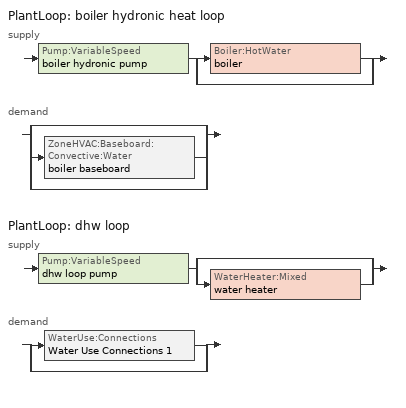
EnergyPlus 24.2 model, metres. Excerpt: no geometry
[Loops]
PlantLoop 'boiler hydronic heat loop'
 supply: Pump:VariableSpeed 'boiler hydronic pump' > split
  | Boiler:HotWater 'boiler'
  | bypass
 demand: split
  | bypass
  | ZoneHVAC:Baseboard:Convective:Water 'boiler baseboard'
  | bypass
PlantLoop 'dhw loop'
 supply: Pump:VariableSpeed 'dhw loop pump' > split
  | bypass
  | WaterHeater:Mixed 'water heater'
 demand: split
  | WaterUse:Connections 'Water Use Connections 1'
  | bypass
[ZoneControl:Thermostat]
conditioned space Thermostat: Zone or ZoneList=conditioned space; Control Type Schedule=conditioned space Thermostat Schedule; Control 1=conditioned space temperature setpoint; Temperature Difference Between Cutout And Setpoint {deltaC}=0
[ThermostatSetpoint:DualSetpoint]
conditioned space temperature setpoint: Heating Setpoint Temperature Schedule=heating setpoint; Cooling Setpoint Temperature Schedule=cooling setpoint
[ZoneHVAC:Baseboard:Convective:Water]
boiler baseboard: Availability Schedule=Always On Discrete; Heating Design Capacity Method=HeatingDesignCapacity; Heating Design Capacity {W}=1073.81; Heating Design Capacity Per Floor Area {W/m2}=0; Fraction of Autosized Heating Design Capacity=0.8; U-Factor Times Area Value {W/K}=77.3145; Maximum Water Flow Rate {m3/s}=4.62577e-05; Convergence Tolerance=0.001
[Zone equipment]
conditioned space: boiler baseboard
[PlantLoop] Fluid Type=Water; Maximum Loop Temperature {C}=100; Minimum Loop Temperature {C}=0; Minimum Loop Flow Rate {m3/s}=0; Load Distribution Scheme=Optimal; Plant Loop Demand Calculation Scheme=SingleSetpoint; Common Pipe Simulation=None
Name | Plant Equipment Operation Scheme | Maximum Loop Flow Rate {m3/s} | Plant Loop Volume {m3}
boiler hydronic heat loop | boiler hydronic heat loop Operation Schemes | Autosize | Autocalculate
dhw loop | dhw loop Operation Schemes | 0.01 | 0.003
[Sizing:Plant] Loop Type=Heating; Sizing Option=NonCoincident; Zone Timesteps in Averaging Window=1; Coincident Sizing Factor Mode=None
Name | Design Loop Exit Temperature {C} | Loop Design Temperature Difference {deltaC}
boiler hydronic heat loop | 82.2222 | 11.1111
dhw loop | 52.6667 | 5.55556
[Pump:VariableSpeed] Motor Efficiency=0.85; Fraction of Motor Inefficiencies to Fluid Stream=0; Coefficient 1 of the Part Load Performance Curve=0; Coefficient 2 of the Part Load Performance Curve=1; Coefficient 3 of the Part Load Performance Curve=0; Coefficient 4 of the Part Load Performance Curve=0; Design Minimum Flow Rate {m3/s}=0; Pump Control Type=Intermittent; Skin Loss Radiative Fraction=0.5; Design Power Sizing Method=PowerPerFlowPerPressure; Design Electric Power per Unit Flow Rate {W/(m3/s)}=348701.1; Design Shaft Power per Unit Flow Rate per Unit Head {W/((m3/s)-Pa)}=1.28205; Design Minimum Flow Rate Fraction=0
Name | Design Maximum Flow Rate {m3/s} | Design Pump Head {Pa} | Design Power Consumption {W}
boiler hydronic pump | 0.00396635 | 20000 | 105.769
dhw loop pump | 0.01 | 1 | 0
[Boiler:HotWater]
boiler: Fuel Type=Electricity; Nominal Capacity {W}=1073.81; Nominal Thermal Efficiency=1; Efficiency Curve Temperature Evaluation Variable=LeavingBoiler; Normalized Boiler Efficiency Curve=NonCondensingBoilerEff; Design Water Flow Rate {m3/s}=Autosize; Minimum Part Load Ratio=0; Maximum Part Load Ratio=1; Optimum Part Load Ratio=1; Water Outlet Upper Temperature Limit {C}=99.9; Boiler Flow Mode=LeavingSetpointModulated; On Cycle Parasitic Electric Load {W}=0; Sizing Factor=1; Off Cycle Parasitic Fuel Load {W}=0
[SetpointManager:Scheduled] Control Variable=Temperature
Name | Schedule
boiler hydronic heat loop setpoint manager | boiler hydronic heat supply setpoint
Setpoint Manager Scheduled 1 | dhw temp
[PlantEquipmentOperationSchemes] Control Scheme Object Type 1=PlantEquipmentOperation:HeatingLoad; Control Scheme Schedule Name 1=Always On Discrete
Name | Control Scheme Name 1
boiler hydronic heat loop Operation Schemes | boiler hydronic heat loop Heating Operation Scheme
dhw loop Operation Schemes | dhw loop Heating Operation Scheme
[PlantEquipmentOperation:HeatingLoad] Load Range Lower Limit 1 {W}=0; Load Range Upper Limit 1 {W}=1000000000
Name | Range Equipment List Name 1
boiler hydronic heat loop Heating Operation Scheme | boiler hydronic heat loop Heating Equipment List
dhw loop Heating Operation Scheme | dhw loop Heating Equipment List
[PlantEquipmentList]
boiler hydronic heat loop Heating Equipment List: Boiler:HotWater, boiler
dhw loop Heating Equipment List: WaterHeater:Mixed, water heater
[WaterHeater:Mixed]
water heater: Tank Volume {m3}=0.102206; Setpoint Temperature Schedule=water heater setpoint; Deadband Temperature Difference {deltaC}=2; Maximum Temperature Limit {C}=99; Heater Control Type=Cycle; Heater Maximum Capacity {W}=3499.85; Heater Minimum Capacity {W}=0; Heater Ignition Minimum Flow Rate {m3/s}=0; Heater Ignition Delay {s}=0; Heater Fuel Type=Electricity; Heater Thermal Efficiency=1; Off Cycle Parasitic Fuel Consumption Rate {W}=0; Off Cycle Parasitic Fuel Type=Electricity; Off Cycle Parasitic Heat Fraction to Tank=0; On Cycle Parasitic Fuel Consumption Rate {W}=0; On Cycle Parasitic Fuel Type=Electricity; On Cycle Parasitic Heat Fraction to Tank=0; Ambient Temperature Indicator=Zone; Ambient Temperature Zone=conditioned space; Off Cycle Loss Coefficient to Ambient Temperature {W/K}=1.16351; Off Cycle Loss Fraction to Zone=1; On Cycle Loss Coefficient to Ambient Temperature {W/K}=1.16351; On Cycle Loss Fraction to Zone=1; Use Side Effectiveness=1; Source Side Effectiveness=1; Use Side Design Flow Rate {m3/s}=Autosize; Source Side Design Flow Rate {m3/s}=Autosize; Indirect Water Heating Recovery Time {hr}=1.5; Source Side Flow Control Mode=IndirectHeatPrimarySetpoint
[WaterHeater:Sizing]
water heater: Design Mode=PeakDraw; Time Storage Can Meet Peak Draw {hr}=0.538503; Time for Tank Recovery {hr}=0; Nominal Tank Volume for Autosizing Plant Connections {m3}=1
[WaterUse:Connections]
Water Use Connections 1: Drain Water Heat Exchanger Type=None; Drain Water Heat Exchanger Destination=Plant; Water Use Equipment Name 1=dhw fixtures; Water Use Equipment Name 2=dhw distribution waste; Water Use Equipment Name 3=clothes washer; Water Use Equipment Name 4=dishwasher
[WaterUse:Equipment]
Name | Peak Flow Rate {m3/s} | Flow Rate Fraction Schedule | Target Temperature Schedule
dhw fixtures | 2.25798e-05 | hot_water_fixtures | mixed water temperature schedule
dhw distribution waste | 1.17494e-05 | hot_water_fixtures | mixed water temperature schedule
clothes washer | 2.77584e-06 | hot_water_clothes_washer
[EnergyManagementSystem:InternalVariable]
boiler_hydronic_pump_rated_mfr: Internal Data Index Key=boiler hydronic pump; Internal Data Type=Pump Maximum Mass Flow Rate
[EnergyManagementSystem:Sensor]
Name | Output:Variable or Output:Meter Index Key | Output:Variable or Output:Meter
boiler_baseboard_s | boiler baseboard | Baseboard Total Heating Energy
boiler_hydronic_pump_mfr_s | boiler hydronic pump | Pump Mass Flow Rate
boiler_hydronic_pump_s | boiler hydronic pump | Pump Electricity Energy
boiler_plr_s | boiler | Boiler Part Load Ratio
conditioned_space_clg_unmet_s | conditioned space | Zone Cooling Setpoint Not Met Time
conditioned_space_htg_unmet_s | conditioned space | Zone Heating Setpoint Not Met Time
dhw_loss | water heater | Water Heater Heat Loss Energy
dhw_rtf | water heater | Water Heater Runtime Fraction
fridge_tin_s; tin_s; tin_s_1 | conditioned space | Zone Mean Air Temperature
ig_ee_conv_1 | clothes washer | Electric Equipment Convective Heating Energy
ig_ee_rad_1 | clothes washer | Electric Equipment Radiant Heating Energy
tout_s | conditioned space | Zone Outdoor Air Drybulb Temperature
water_heater_energy | water heater | Water Heater Electricity Rate
water_heater_off_cycle_parasitic | water heater | Water Heater Off Cycle Parasitic Electricity Rate
water_heater_on_cycle_parasitic | water heater | Water Heater On Cycle Parasitic Electricity Rate
win_s | conditioned space | Zone Air Humidity Ratio
[EnergyManagementSystem:Actuator]
boiler_hydronic_pump_pressure_rise_act: Actuated Component Unique=boiler hydronic pump; Actuated Component Type=Pump; Actuated Component Control Type=Pump Pressure Rise
[EnergyManagementSystem:Program]
fridge_schedule_program: Set Tin = fridge_tin_s*(9.0/5.0)+32.0; Set fridge_schedule_act = 0; If (Hour == 0); Set fridge_schedule_act = (-0.487+0.019*Tin); ElseIf (Hour == 1); Set fridge_schedule_act = (-0.34+0.016*Tin); ElseIf (Hour == 2); Set fridge_schedule_act = (-0.37+0.017*Tin); ElseIf (Hour == 3); Set fridge_schedule_act = (-0.361+0.016*Tin); ElseIf (Hour == 4); Set fridge_schedule_act = (-0.515+0.018*Tin); ElseIf (Hour == 5); Set fridge_schedule_act = (-0.684+0.021*Tin); ElseIf (Hour == 6); Set fridge_schedule_act = (-0.471+0.019*Tin); ElseIf (Hour == 7); Set fridge_schedule_act = (-0.159+0.015*Tin); ElseIf (Hour == 8); Set fridge_schedule_act = (-0.079+0.015*Tin); ElseIf (Hour == 9); Set fridge_schedule_act = (-0.417+0.019*Tin); ElseIf (Hour == 10); Set fridge_schedule_act = (-0.411+0.018*Tin); ElseIf (Hour == 11); Set fridge_schedule_act = (-0.386+0.018*Tin); ElseIf (Hour == 12); Set fridge_schedule_act = (-0.24+0.016*Tin); ElseIf (Hour == 13); Set fridge_schedule_act = (-0.314+0.017*Tin); ElseIf (Hour == 14); Set fridge_schedule_act = (-0.16+0.015*Tin); ElseIf (Hour == 15); Set fridge_schedule_act = (-0.121+0.015*Tin); ElseIf (Hour == 16); Set fridge_schedule_act = (-0.469+0.02*Tin); ElseIf (Hour == 17); Set fridge_schedule_act = (-0.412+0.02*Tin); ElseIf (Hour == 18); Set fridge_schedule_act = (-0.091+0.017*Tin); ElseIf (Hour == 19); Set fridge_schedule_act = (0.077+0.014*Tin); ElseIf (Hour == 20); Set fridge_schedule_act = (-0.118+0.016*Tin); ElseIf (Hour == 21); Set fridge_schedule_act = (-0.247+0.017*Tin); ElseIf (Hour == 22); Set fridge_schedule_act = (-0.445+0.019*Tin); ElseIf (Hour == 23); Set fridge_schedule_act = (-0.544+0.02*Tin); EndIf
infil_program: Set p_m = 0.14; Set p_s = 0.22; Set s_m = 270; Set s_s = 370; Set z_m = 9.99744; Set z_s = 4.8768; Set f_t = (((s_m/z_m)^p_m)*((z_s/s_s)^p_s)); Set Tdiff = tin_s-tout_s; Set dT = @Abs Tdiff; Set c = 0.0109; Set Cs = 0.0571; Set Cw = 0.1639; Set n = 0.65; Set sft = (f_t*0.5); Set temp1 = ((c*Cw)*((sft*site_vw_s)^(2*n)))^2; Set Qinf = (((c*Cs*(dT^n))^2)+temp1)^0.5; Set Qinf = (@Max Qinf 0); Set mech_vent_house_fan_sensible_load_act = 0.0; Set mech_vent_house_fan_latent_load_act = 0.0; Set OASupInPb = out_pb_s; Set OASupInTemp = tout_s; Set OASupInW = out_wt_s; Set OASupRho = (@RhoAirFnPbTdbW OASupInPb OASupInTemp OASupInW); Set OASupCp = (@CpAirFnW OASupInW); Set OASupInEnth = (@HFnTdbW OASupInTemp OASupInW); Set ZoneTemp = tin_s; Set ZoneW = win_s; Set ZoneCp = (@CpAirFnW ZoneW); Set ZoneAirEnth = (@HFnTdbW ZoneTemp ZoneW); Set mech_vent_house_fan_cfis_act = 0.0; Set QWHV_cfis_sup = 0.0; Set QWHV_cfis_suppl_sup = 0.0; Set QWHV_cfis_suppl_exh = 0.0; Set Qrange = 0; Set Qrange = Qrange + 0.04719 * mech_vent_range_fan_0_sch_s; Set Qbath = 0; Set Qbath = Qbath + 0.0236 * mech_vent_bath_fan_0_sch_s; Set Qdryer = 0; Set Qdryer = Qdryer + 0.1399 * clothes_dryer_exhaust_0_sch_s; Set QWHV_sup = 0.0; Set QWHV_exh = 0.0; Set Qsupply = QWHV_sup + QWHV_cfis_sup + QWHV_cfis_suppl_sup; Set Qexhaust = Qrange + Qbath + Qdryer + QWHV_exh + QWHV_cfis_suppl_exh; Set Qfan = (@Max Qexhaust Qsupply); Set Qducts = 0; If Qducts < 0; Set Qsupply = Qsupply - Qducts; Else; Set Qexhaust = Qexhaust + Qducts; EndIf; Set Qfan_with_ducts = (@Max Qexhaust Qsupply); Set Qimb = (@Abs (Qsupply - Qexhaust)); If Qinf + Qimb > 0; Set Qtot = Qfan_with_ducts + (Qinf^2) / (Qinf + Qimb); Else; Set Qtot = Qfan_with_ducts; EndIf; Set Qinf_adj = Qtot - Qfan; Set infil_flow_act = Qinf_adj; Set infil_program_Qinf = Qinf_adj; Set infil_program_Qfan = Qfan; Set Qload = Qfan; Set Effectiveness_Sens = 0.0; Set Effectiveness_Lat = 0.0; Set Fan_MFR = Qload * OASupRho; Set ZoneInEnth = OASupInEnth; Set ZoneInTemp = OASupInTemp; Set FanTotalToCond = Fan_MFR * (ZoneInEnth - ZoneAirEnth); Set FanSensToCond = Fan_MFR * ZoneCp * (ZoneInTemp - ZoneTemp); Set FanLatToCond = FanTotalToCond - FanSensToCond; Set mech_vent_house_fan_sensible_load_act = mech_vent_house_fan_sensible_load_act + FanSensToCond; Set mech_vent_house_fan_latent_load_act = mech_vent_house_fan_latent_load_act + FanLatToCond
natural_vent_program: Set Tin = tin_s; Set Tout = tout_s; Set Wout = out_wt_s; Set Pbar = out_pb_s; Set Phiout = (@RhFnTdbWPb Tout Wout Pbar); Set MaxHR = 0.0115; Set Tnvsp = (htg_sp_s + clg_sp_s) / 2; Set NVavail = natural_vent_s; Set ClgSsnAvail = cool_season; Set Qnv = 0; Set Qwhf = 0; Set whole_house_fan_act = 0; If ((Wout < MaxHR) && (Tin > Tout) && (Tin > Tnvsp) && (ClgSsnAvail > 0)); Set WHF_Flow = 0; Set Adj = (Tin-Tnvsp)/(Tin-Tout); Set Adj = (@Min Adj 1); Set Adj = (@Max Adj 0); If (WHF_Flow > 0); Set Qwhf = WHF_Flow*Adj; Set WHF_W = 0; Set whole_house_fan_act = WHF_W*Adj; ElseIf (NVavail > 0); Set NVArea = 1127.880066816; Set Cs = 8.968567957270247e-05; Set Cw = 8.70903777141566e-05; Set Tdiff = Tin-Tout; Set dT = (@Abs Tdiff); Set Vwind = site_vw_s; Set SGNV = NVArea*Adj*((((Cs*dT)+(Cw*(Vwind^2)))^0.5)/1000); Set MaxNV = 1.4322031742976002; Set Qnv = (@Min SGNV MaxNV); EndIf; EndIf; Set natural_vent_flow_act = Qnv; Set whole_house_fan_flow_act = Qwhf; Set natural_vent_program_Qnv = Qnv; Set natural_vent_program_Qwhf = Qwhf
total_airflows_program: Set total_infil_flow_rate = 0; Set total_mechvent_flow_rate = 0; Set total_natvent_flow_rate = 0; Set total_whf_flow_rate = 0; Set total_infil_flow_rate = total_infil_flow_rate + (infil_program_Qinf * 1); Set total_mechvent_flow_rate = total_mechvent_flow_rate + (infil_program_Qfan * 1); Set total_natvent_flow_rate = total_natvent_flow_rate + (natural_vent_program_Qnv * 1); Set total_whf_flow_rate = total_whf_flow_rate + (natural_vent_program_Qwhf * 1)
total_loads_program: Set loads_htg_tot = 0; Set loads_clg_tot = 0; If htg_load_cond > 0; Set loads_htg_tot = loads_htg_tot + (htg_load_cond - clg_load_cond) * 1.0; EndIf; Set loads_htg_tot = (@Max loads_htg_tot 0); If clg_load_cond > 0; Set loads_clg_tot = loads_clg_tot + (clg_load_cond - htg_load_cond) * 0.0; EndIf; Set loads_clg_tot = (@Max loads_clg_tot 0)
unmet_hours_program: Set htg_unmet_hours = 0; Set clg_unmet_hours = 0; Set unit_htg_unmet_hours = 0; If ((DayOfYear >= 1) && (DayOfYear <= 365)); Set unit_htg_unmet_hours = unit_htg_unmet_hours + conditioned_space_htg_unmet_s; If unit_htg_unmet_hours > htg_unmet_hours; Set htg_unmet_hours = unit_htg_unmet_hours; EndIf; EndIf
water_heater_EC_adj: If WarmupFlag == 0; Set dhw_e_cons = water_heater_energy + water_heater_on_cycle_parasitic + water_heater_off_cycle_parasitic; Set water_heater_ec_adj_act = 0.0 * dhw_e_cons / 1; EndIf
[EnergyManagementSystem:ProgramCallingManager]
boiler_hydronic_pump_disaggregate_program_calling_manager: EndOfSystemTimestepBeforeHVACReporting; boiler_hydronic_pump_disaggregate_program
boiler_hydronic_pump_power_program_calling_manager: EndOfSystemTimestepBeforeHVACReporting; boiler_hydronic_pump_power_program
component_loads_program_calling_manager: EndOfZoneTimestepAfterZoneReporting; component_loads_program
fridge_schedule_program_calling_manager: BeginZoneTimestepAfterInitHeatBalance; fridge_schedule_program
infil_program_calling_manager: BeginZoneTimestepAfterInitHeatBalance; infil_program
natural_vent_program_calling_manager: BeginZoneTimestepAfterInitHeatBalance; natural_vent_program
total_airflows_program_calling_manager: EndOfZoneTimestepAfterZoneReporting; total_airflows_program
total_loads_program_calling_manager: EndOfZoneTimestepAfterZoneReporting; total_loads_program
unmet_hours_program_calling_manager: EndOfZoneTimestepBeforeZoneReporting; unmet_hours_program
water_heater_EC_adj_ProgramManager: EndOfSystemTimestepBeforeHVACReporting; water_heater_EC_adj
[EnergyManagementSystem:OutputVariable]
Name | EMS Variable | Type of Data in Variable | Update Frequency | EMS Program or Subroutine | Units
boiler hydronic pump disaggregate htg primary | boiler_hydronic_pump_primary_htg | Summed | SystemTimestep | boiler_hydronic_pump_disaggregate_program | J
loads_htg_tot_peakload_outvar; loads_htg_tot_annual_outvar; loads_htg_tot_timeseries_outvar | loads_htg_tot | Summed | ZoneTimestep | total_loads_program | J
loads_clg_tot_peakload_outvar; loads_clg_tot_annual_outvar; loads_clg_tot_timeseries_outvar | loads_clg_tot | Summed | ZoneTimestep | total_loads_program | J
htg_unmet_hours_annual_outvar; htg_unmet_hours_timeseries_outvar | htg_unmet_hours | Summed | ZoneTimestep | unmet_hours_program | hr
clg_unmet_hours_annual_outvar; clg_unmet_hours_timeseries_outvar | clg_unmet_hours | Summed | ZoneTimestep | unmet_hours_program | hr
loads_htg_roofs_annual_outvar; loads_htg_roofs_timeseries_outvar | loads_htg_roofs | Summed | ZoneTimestep | component_loads_program | J
loads_htg_ceilings_annual_outvar; loads_htg_ceilings_timeseries_outvar | loads_htg_ceilings | Summed | ZoneTimestep | component_loads_program | J
loads_htg_walls_annual_outvar; loads_htg_walls_timeseries_outvar | loads_htg_walls | Summed | ZoneTimestep | component_loads_program | J
loads_htg_rim_joists_annual_outvar; loads_htg_rim_joists_timeseries_outvar | loads_htg_rim_joists | Summed | ZoneTimestep | component_loads_program | J
loads_htg_foundation_walls_annual_outvar; loads_htg_foundation_walls_timeseries_outvar | loads_htg_foundation_walls | Summed | ZoneTimestep | component_loads_program | J
loads_htg_doors_annual_outvar; loads_htg_doors_timeseries_outvar | loads_htg_doors | Summed | ZoneTimestep | component_loads_program | J
loads_htg_windows_conduction_annual_outvar; loads_htg_windows_conduction_timeseries_outvar | loads_htg_windows_conduction | Summed | ZoneTimestep | component_loads_program | J
loads_htg_windows_solar_annual_outvar; loads_htg_windows_solar_timeseries_outvar | loads_htg_windows_solar | Summed | ZoneTimestep | component_loads_program | J
loads_htg_skylights_conduction_annual_outvar; loads_htg_skylights_conduction_timeseries_outvar | loads_htg_skylights_conduction | Summed | ZoneTimestep | component_loads_program | J
loads_htg_skylights_solar_annual_outvar; loads_htg_skylights_solar_timeseries_outvar | loads_htg_skylights_solar | Summed | ZoneTimestep | component_loads_program | J
loads_htg_floors_annual_outvar; loads_htg_floors_timeseries_outvar | loads_htg_floors | Summed | ZoneTimestep | component_loads_program | J
loads_htg_slabs_annual_outvar; loads_htg_slabs_timeseries_outvar | loads_htg_slabs | Summed | ZoneTimestep | component_loads_program | J
loads_htg_internal_mass_annual_outvar; loads_htg_internal_mass_timeseries_outvar | loads_htg_internal_mass | Summed | ZoneTimestep | component_loads_program | J
loads_htg_infil_annual_outvar; loads_htg_infil_timeseries_outvar | loads_htg_infil | Summed | ZoneTimestep | component_loads_program | J
loads_htg_natvent_annual_outvar; loads_htg_natvent_timeseries_outvar | loads_htg_natvent | Summed | ZoneTimestep | component_loads_program | J
loads_htg_mechvent_annual_outvar; loads_htg_mechvent_timeseries_outvar | loads_htg_mechvent | Summed | ZoneTimestep | component_loads_program | J
loads_htg_whf_annual_outvar; loads_htg_whf_timeseries_outvar | loads_htg_whf | Summed | ZoneTimestep | component_loads_program | J
loads_htg_ducts_annual_outvar; loads_htg_ducts_timeseries_outvar | loads_htg_ducts | Summed | ZoneTimestep | component_loads_program | J
loads_htg_intgains_annual_outvar; loads_htg_intgains_timeseries_outvar | loads_htg_intgains | Summed | ZoneTimestep | component_loads_program | J
loads_htg_lighting_annual_outvar; loads_htg_lighting_timeseries_outvar | loads_htg_lighting | Summed | ZoneTimestep | component_loads_program | J
loads_clg_roofs_annual_outvar; loads_clg_roofs_timeseries_outvar | loads_clg_roofs | Summed | ZoneTimestep | component_loads_program | J
loads_clg_ceilings_annual_outvar; loads_clg_ceilings_timeseries_outvar | loads_clg_ceilings | Summed | ZoneTimestep | component_loads_program | J
loads_clg_walls_annual_outvar; loads_clg_walls_timeseries_outvar | loads_clg_walls | Summed | ZoneTimestep | component_loads_program | J
loads_clg_rim_joists_annual_outvar; loads_clg_rim_joists_timeseries_outvar | loads_clg_rim_joists | Summed | ZoneTimestep | component_loads_program | J
loads_clg_foundation_walls_annual_outvar; loads_clg_foundation_walls_timeseries_outvar | loads_clg_foundation_walls | Summed | ZoneTimestep | component_loads_program | J
loads_clg_doors_annual_outvar; loads_clg_doors_timeseries_outvar | loads_clg_doors | Summed | ZoneTimestep | component_loads_program | J
loads_clg_windows_conduction_annual_outvar; loads_clg_windows_conduction_timeseries_outvar | loads_clg_windows_conduction | Summed | ZoneTimestep | component_loads_program | J
loads_clg_windows_solar_annual_outvar; loads_clg_windows_solar_timeseries_outvar | loads_clg_windows_solar | Summed | ZoneTimestep | component_loads_program | J
loads_clg_skylights_conduction_annual_outvar; loads_clg_skylights_conduction_timeseries_outvar | loads_clg_skylights_conduction | Summed | ZoneTimestep | component_loads_program | J
loads_clg_skylights_solar_annual_outvar; loads_clg_skylights_solar_timeseries_outvar | loads_clg_skylights_solar | Summed | ZoneTimestep | component_loads_program | J
loads_clg_floors_annual_outvar; loads_clg_floors_timeseries_outvar | loads_clg_floors | Summed | ZoneTimestep | component_loads_program | J
loads_clg_slabs_annual_outvar; loads_clg_slabs_timeseries_outvar | loads_clg_slabs | Summed | ZoneTimestep | component_loads_program | J
loads_clg_internal_mass_annual_outvar; loads_clg_internal_mass_timeseries_outvar | loads_clg_internal_mass | Summed | ZoneTimestep | component_loads_program | J
loads_clg_infil_annual_outvar; loads_clg_infil_timeseries_outvar | loads_clg_infil | Summed | ZoneTimestep | component_loads_program | J
loads_clg_natvent_annual_outvar; loads_clg_natvent_timeseries_outvar | loads_clg_natvent | Summed | ZoneTimestep | component_loads_program | J
loads_clg_mechvent_annual_outvar; loads_clg_mechvent_timeseries_outvar | loads_clg_mechvent | Summed | ZoneTimestep | component_loads_program | J
loads_clg_whf_annual_outvar; loads_clg_whf_timeseries_outvar | loads_clg_whf | Summed | ZoneTimestep | component_loads_program | J
loads_clg_ducts_annual_outvar; loads_clg_ducts_timeseries_outvar | loads_clg_ducts | Summed | ZoneTimestep | component_loads_program | J
loads_clg_intgains_annual_outvar; loads_clg_intgains_timeseries_outvar | loads_clg_intgains | Summed | ZoneTimestep | component_loads_program | J
loads_clg_lighting_annual_outvar; loads_clg_lighting_timeseries_outvar | loads_clg_lighting | Summed | ZoneTimestep | component_loads_program | J
total_infil_flow_rate_timeseries_outvar | total_infil_flow_rate | Averaged | ZoneTimestep | total_airflows_program | m^3/s
total_mechvent_flow_rate_timeseries_outvar | total_mechvent_flow_rate | Averaged | ZoneTimestep | total_airflows_program | m^3/s
total_natvent_flow_rate_timeseries_outvar | total_natvent_flow_rate | Averaged | ZoneTimestep | total_airflows_program | m^3/s
total_whf_flow_rate_timeseries_outvar | total_whf_flow_rate | Averaged | ZoneTimestep | total_airflows_program | m^3/s
[Schedule:Day:Interval]
heating setpoint day: No, 03:00, 22.2222, 12:00, 20.5556, 24:00, 22.2222
heating setpoint default day; cooling setpoint default day: No, 24:00, 0
cooling setpoint day: No, 24:00, 25.5556
[Schedule:Week:Daily]
heating setpoint Week Rule - Jan1-Dec31: heating setpoint day, heating setpoint day, heating setpoint day, heating setpoint day, heating setpoint day, heating setpoint day, heating setpoint day, heating setpoint default day, heating setpoint default day, heating setpoint default day, heating setpoint default day, heating setpoint default day
cooling setpoint Week Rule - Jan1-Dec31: cooling setpoint day, cooling setpoint day, cooling setpoint day, cooling setpoint day, cooling setpoint day, cooling setpoint day, cooling setpoint day, cooling setpoint default day, cooling setpoint default day, cooling setpoint default day, cooling setpoint default day, cooling setpoint default day
[Schedule:Year]
heating setpoint: heating setpoint Week Rule - Jan1-Dec31, 1, 1, 12, 31
cooling setpoint: cooling setpoint Week Rule - Jan1-Dec31, 1, 1, 12, 31
[Schedule:File] File=in.schedules.csv; Rows to Skip at Top=1; Number of Hours of Data=8760; Column Separator=Comma; Interpolate to Timestep=Yes; Minutes per Item=15; Adjust Schedule for Daylight Savings=Yes
Name | Column Number
dishwasher | 6
hot_water_clothes_washer | 7
hot_water_fixtures | 11
[Schedule:Constant]
Name | Hourly Value
Always On Discrete | 1
boiler hydronic heat supply setpoint | 82.2222
dhw temp; water heater setpoint | 52.6667
mixed water temperature schedule | 40.5556
[Schedule:Compact]
conditioned space Thermostat Schedule: Through: 12/31, For: AllDays, Until: 24:00, 4
[Curve:Bicubic]
NonCondensingBoilerEff: Coefficient1 Constant=1.11172; Coefficient2 x=0.0786141; Coefficient3 x**2=-0.400426; Coefficient4 y=0; Coefficient5 y**2=-0.000156783; Coefficient6 x*y=0.0093846; Coefficient7 x**3=0.234258; Coefficient8 y**3=1.32927e-06; Coefficient9 x**2*y=-0.0044467; Coefficient10 x*y**2=-1.22498e-05; Minimum Value of x {BasedOnField A2}=0.1; Maximum Value of x {BasedOnField A2}=1; Minimum Value of y {BasedOnField A3}=20; Maximum Value of y {BasedOnField A3}=80
